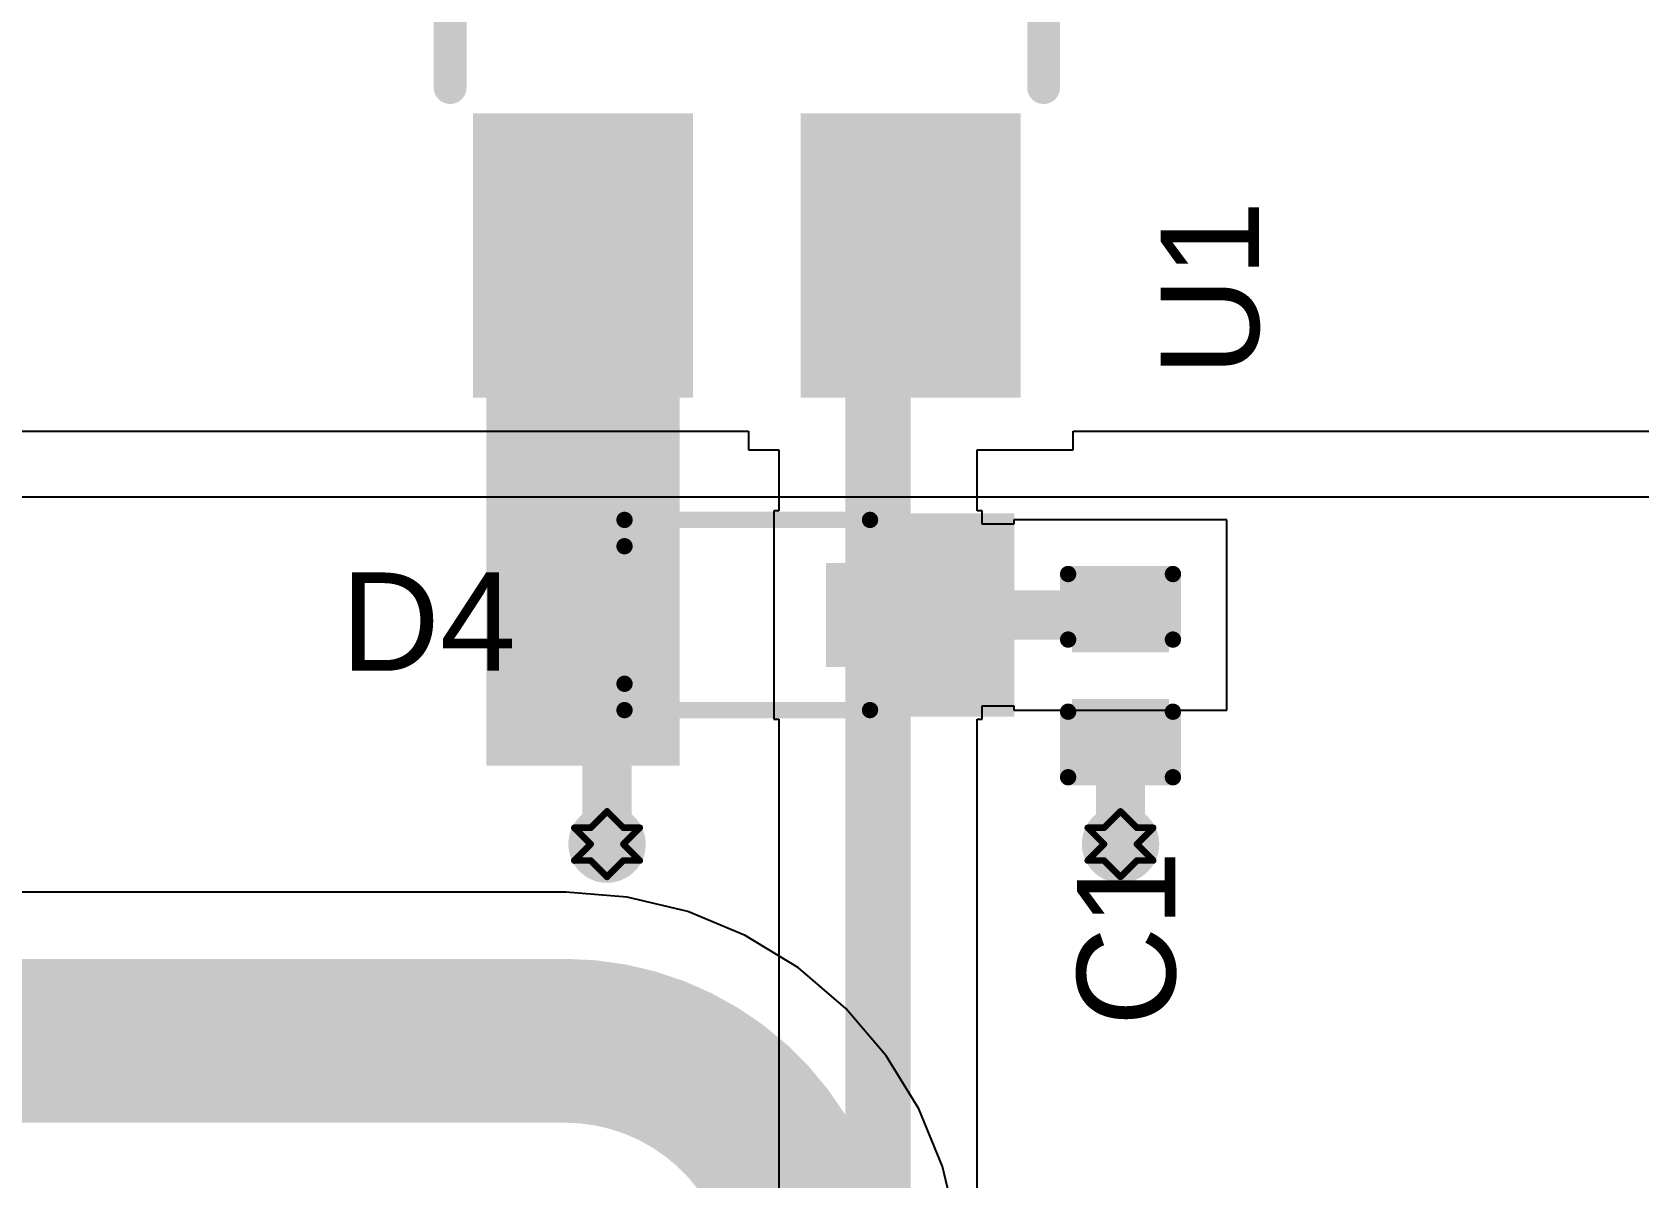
# Model space of a CAD drawing. Header units: inches. Extents: x -4 to 182, y -4 to 85.
# Drawn here: x 33.43 to 45.88, y 8.51 to 17.39 of the extents above; entities that cross this region are included whole.
import ezdxf

# ---------------------------------------------------------------- set-up
doc = ezdxf.new("R2010")
doc.units = ezdxf.units.IN
for name, color, linetype in [('Bottom Layer', 5, 'Continuous'), ('Drill Drawing', 1, 'Continuous'), ('Top Layer', 1, 'Continuous'), ('Top Overlay', 2, 'Continuous'), ('Top Paste', 8, 'Continuous'), ('Top Solder', 216, 'Continuous'), ('Via Holes', 16, 'Continuous')]:
    doc.layers.add(name, color=color, linetype=linetype)
doc.styles.add('Arial', font='', dxfattribs={"height": 0.2})
doc.styles.get('Arial').set_extended_font_data('Arial')

# ---------------------------------------------------------------- blocks, each defined once
blk = doc.blocks.new('SFH6156_2_1')
at = {"layer": 'Top Layer'}
for points in [[(-5.55, 2.02), (-3.55, 2.02), (-3.55, 0.52), (-5.55, 0.52)], [(3.55, 2.02), (5.55, 2.02), (5.55, 0.52), (3.55, 0.52)], [(-5.55, -0.52), (-3.55, -0.52), (-3.55, -2.02), (-5.55, -2.02)], [(3.55, -0.52), (5.55, -0.52), (5.55, -2.02), (3.55, -2.02)]]:
    blk.add_hatch(color=1, dxfattribs=at).paths.add_polyline_path(points)
at = {"layer": 'Top Paste'}
for points in [[(-5.55, 2.02), (-3.55, 2.02), (-3.55, 0.52), (-5.55, 0.52)], [(3.55, 2.02), (5.55, 2.02), (5.55, 0.52), (3.55, 0.52)], [(-5.55, -0.52), (-3.55, -0.52), (-3.55, -2.02), (-5.55, -2.02)], [(3.55, -0.52), (5.55, -0.52), (5.55, -2.02), (3.55, -2.02)]]:
    blk.add_hatch(color=8, dxfattribs=at).paths.add_polyline_path(points)
at = {"layer": 'Top Solder'}
for points in [[(-5.652, 2.122), (-3.448, 2.122), (-3.448, 0.418), (-5.652, 0.418)], [(3.448, 2.122), (5.652, 2.122), (5.652, 0.418), (3.448, 0.418)], [(-5.652, -0.418), (-3.448, -0.418), (-3.448, -2.122), (-5.652, -2.122)], [(3.448, -0.418), (5.652, -0.418), (5.652, -2.122), (3.448, -2.122)]]:
    blk.add_hatch(color=216, dxfattribs=at).paths.add_polyline_path(points)
at = {"layer": 'Top Overlay'}
for points in [[(3.25, 2.3, 0.254, 0.254, 0), (-3.25, 2.3, 0.254, 0.254, 0)], [(-5.956, 1.152, 0.254, 0.254, 0), (-5.956, 1.406, 0.254, 0.254, 0)], [(-5.829, 1.279, 0.254, 0.254, 0), (-5.956, 1.406, 0.254, 0.254, 0)], [(-5.956, 1.152, 0.254, 0.254, 0), (-5.829, 1.279, 0.254, 0.254, 0)], [(3.25, -2.3, 0.254, 0.254, 0), (-3.25, -2.3, 0.254, 0.254, 0)]]:
    blk.add_lwpolyline(points, format="xyseb", dxfattribs=at)
for points in [[(-3.314, 2.3, 0.127, 0.127, 1), (-3.187, 2.3, 0.127, 0.127, 1)], [(3.186, 2.3, 0.127, 0.127, 1), (3.313, 2.3, 0.127, 0.127, 1)], [(-6.02, 1.406, 0.127, 0.127, 1), (-5.893, 1.406, 0.127, 0.127, 1)], [(-6.02, 1.406, 0.127, 0.127, 1), (-5.893, 1.406, 0.127, 0.127, 1)], [(-5.893, 1.279, 0.127, 0.127, 1), (-5.766, 1.279, 0.127, 0.127, 1)], [(-5.893, 1.279, 0.127, 0.127, 1), (-5.766, 1.279, 0.127, 0.127, 1)], [(-6.02, 1.152, 0.127, 0.127, 1), (-5.893, 1.152, 0.127, 0.127, 1)], [(-6.02, 1.152, 0.127, 0.127, 1), (-5.893, 1.152, 0.127, 0.127, 1)], [(-3.314, -2.3, 0.127, 0.127, 1), (-3.187, -2.3, 0.127, 0.127, 1)], [(3.186, -2.3, 0.127, 0.127, 1), (3.313, -2.3, 0.127, 0.127, 1)]]:
    blk.add_lwpolyline(points, format="xyseb", close=True, dxfattribs=at)
blk = doc.blocks.new('SOD323F_19')
at = {"layer": 'Top Layer'}
for points in [[(-1.35, 0.3), (-0.75, 0.3), (-0.75, -0.3), (-1.35, -0.3)], [(0.75, 0.3), (1.35, 0.3), (1.35, -0.3), (0.75, -0.3)]]:
    blk.add_hatch(color=1, dxfattribs=at).paths.add_polyline_path(points)
at = {"layer": 'Top Overlay'}
for points in [[(0.988, 0.381), (2.108, 0.381), (2.108, 0.787), (0.988, 0.787)], [(1.422, -0.406), (2.108, -0.406), (2.108, 0.457), (1.422, 0.457)], [(0.988, -0.787), (2.108, -0.787), (2.108, -0.381), (0.988, -0.381)]]:
    blk.add_hatch(color=2, dxfattribs=at).paths.add_polyline_path(points)
at = {"layer": 'Top Paste'}
for points in [[(-1.35, 0.3), (-0.75, 0.3), (-0.75, -0.3), (-1.35, -0.3)], [(0.75, 0.3), (1.35, 0.3), (1.35, -0.3), (0.75, -0.3)]]:
    blk.add_hatch(color=8, dxfattribs=at).paths.add_polyline_path(points)
at = {"layer": 'Top Solder'}
for points in [[(-1.452, 0.402), (-0.648, 0.402), (-0.648, -0.402), (-1.452, -0.402)], [(0.648, 0.402), (1.452, 0.402), (1.452, -0.402), (0.648, -0.402)]]:
    blk.add_hatch(color=216, dxfattribs=at).paths.add_polyline_path(points)
at = {"layer": 'Top Overlay'}
for points in [[(-0.914, 0.737, 0.127, 0.127, 0), (0.988, 0.737, 0.127, 0.127, 0)], [(-0.914, 0.533, 0.127, 0.127, 0), (-0.914, 0.737, 0.127, 0.127, 0)], [(-0.914, -0.737, 0.127, 0.127, 0), (-0.914, -0.533, 0.127, 0.127, 0)], [(-0.914, -0.737, 0.127, 0.127, 0), (0.988, -0.737, 0.127, 0.127, 0)]]:
    blk.add_lwpolyline(points, format="xyseb", dxfattribs=at)
for points in [[(-0.946, 0.737, 0.0635, 0.0635, 1), (-0.883, 0.737, 0.0635, 0.0635, 1)], [(-0.946, 0.737, 0.0635, 0.0635, 1), (-0.883, 0.737, 0.0635, 0.0635, 1)], [(0.957, 0.737, 0.0635, 0.0635, 1), (1.02, 0.737, 0.0635, 0.0635, 1)], [(-0.946, 0.533, 0.0635, 0.0635, 1), (-0.883, 0.533, 0.0635, 0.0635, 1)], [(-0.946, -0.533, 0.0635, 0.0635, 1), (-0.883, -0.533, 0.0635, 0.0635, 1)], [(-0.946, -0.737, 0.0635, 0.0635, 1), (-0.883, -0.737, 0.0635, 0.0635, 1)], [(-0.946, -0.737, 0.0635, 0.0635, 1), (-0.883, -0.737, 0.0635, 0.0635, 1)], [(0.957, -0.737, 0.0635, 0.0635, 1), (1.02, -0.737, 0.0635, 0.0635, 1)]]:
    blk.add_lwpolyline(points, format="xyseb", close=True, dxfattribs=at)
blk = doc.blocks.new('C___0402_23')
at = {"layer": 'Top Layer'}
for points in [[(-0.699, -0.318), (-0.699, 0.318), (-0.241, 0.318), (-0.241, -0.318)], [(0.241, -0.318), (0.241, 0.318), (0.699, 0.318), (0.699, -0.318)]]:
    blk.add_hatch(color=1, dxfattribs=at).paths.add_polyline_path(points)
at = {"layer": 'Top Paste'}
for points in [[(-0.699, -0.318), (-0.699, 0.318), (-0.241, 0.318), (-0.241, -0.318)], [(0.241, -0.318), (0.241, 0.318), (0.699, 0.318), (0.699, -0.318)]]:
    blk.add_hatch(color=8, dxfattribs=at).paths.add_polyline_path(points)
at = {"layer": 'Top Solder'}
for points in [[(-0.759, -0.377), (-0.759, 0.377), (-0.181, 0.377), (-0.181, -0.377)], [(0.181, -0.377), (0.181, 0.377), (0.758, 0.377), (0.758, -0.377)]]:
    blk.add_hatch(color=216, dxfattribs=at).paths.add_polyline_path(points)
at = {"layer": 'Top Overlay'}
for points in [[(-0.787, 0.406, 0.127, 0.127, 0), (-0.787, -0.406, 0.127, 0.127, 0)], [(-0.279, 0.406, 0.127, 0.127, 0), (-0.787, 0.406, 0.127, 0.127, 0)], [(0.279, 0.406, 0.127, 0.127, 0), (0.787, 0.406, 0.127, 0.127, 0)], [(0.787, 0.406, 0.127, 0.127, 0), (0.787, -0.406, 0.127, 0.127, 0)], [(-0.787, -0.406, 0.127, 0.127, 0), (-0.279, -0.406, 0.127, 0.127, 0)], [(0.279, -0.406, 0.127, 0.127, 0), (0.787, -0.406, 0.127, 0.127, 0)]]:
    blk.add_lwpolyline(points, format="xyseb", dxfattribs=at)
for points in [[(-0.819, 0.406, 0.0635, 0.0635, 1), (-0.756, 0.406, 0.0635, 0.0635, 1)], [(-0.819, 0.406, 0.0635, 0.0635, 1), (-0.756, 0.406, 0.0635, 0.0635, 1)], [(-0.311, 0.406, 0.0635, 0.0635, 1), (-0.248, 0.406, 0.0635, 0.0635, 1)], [(0.248, 0.406, 0.0635, 0.0635, 1), (0.311, 0.406, 0.0635, 0.0635, 1)], [(0.756, 0.406, 0.0635, 0.0635, 1), (0.819, 0.406, 0.0635, 0.0635, 1)], [(0.756, 0.406, 0.0635, 0.0635, 1), (0.819, 0.406, 0.0635, 0.0635, 1)], [(-0.819, -0.406, 0.0635, 0.0635, 1), (-0.756, -0.406, 0.0635, 0.0635, 1)], [(-0.819, -0.406, 0.0635, 0.0635, 1), (-0.756, -0.406, 0.0635, 0.0635, 1)], [(-0.311, -0.406, 0.0635, 0.0635, 1), (-0.248, -0.406, 0.0635, 0.0635, 1)], [(0.248, -0.406, 0.0635, 0.0635, 1), (0.311, -0.406, 0.0635, 0.0635, 1)], [(0.756, -0.406, 0.0635, 0.0635, 1), (0.819, -0.406, 0.0635, 0.0635, 1)], [(0.756, -0.406, 0.0635, 0.0635, 1), (0.819, -0.406, 0.0635, 0.0635, 1)]]:
    blk.add_lwpolyline(points, format="xyseb", close=True, dxfattribs=at)

msp = doc.modelspace()

# ---------------------------------------------------------------- hatches: boundary and pattern name
at = {"layer": 'Bottom Layer'}
h = msp.add_hatch(color=5, dxfattribs=at)
edge = h.paths.add_edge_path()
edge.add_arc((37.886, 11.1), 0.3, 0, 360)
h = msp.add_hatch(color=5, dxfattribs=at)
edge = h.paths.add_edge_path()
edge.add_arc((41.866, 11.1), 0.3, 0, 360)
at = {"layer": 'Top Layer'}
msp.add_hatch(color=1, dxfattribs=at).paths.add_polyline_path([(36.95, 11.708), (38.45, 11.708), (38.45, 16.663), (36.95, 16.663)])
h = msp.add_hatch(color=1, dxfattribs=at)
edge = h.paths.add_edge_path()
edge.add_arc((37.886, 11.1), 0.3, 0, 360)
h = msp.add_hatch(color=1, dxfattribs=at)
edge = h.paths.add_edge_path()
edge.add_arc((41.866, 11.1), 0.3, 0, 360)
at = {"layer": 'Via Holes'}
h = msp.add_hatch(color=7, dxfattribs=at)
edge = h.paths.add_edge_path()
edge.add_arc((37.886, 11.1), 0.15, 0, 360)
h = msp.add_hatch(color=7, dxfattribs=at)
edge = h.paths.add_edge_path()
edge.add_arc((41.866, 11.1), 0.15, 0, 360)

# ---------------------------------------------------------------- linework, layer by layer
at = {"layer": 'Bottom Layer'}
for p, q in [((-2.006, 13.792), (51.228, 13.792)), ((37.56, 10.729), (29.981, 10.729)), ((37.567, 10.728), (37.56, 10.729)), ((38.041, 10.69), (37.567, 10.728)), ((38.511, 10.578), (38.041, 10.69)), ((38.957, 10.393), (38.511, 10.578)), ((39.369, 10.141), (38.957, 10.393)), ((39.736, 9.827), (39.369, 10.141)), ((40.049, 9.46), (39.736, 9.827)), ((40.302, 9.048), (40.049, 9.46)), ((40.486, 8.602), (40.302, 9.048)), ((40.599, 8.133), (40.486, 8.602))]:
    msp.add_line(p, q, dxfattribs=at)
for points in [[(29.981, 9.576, 1.27, 1.27, 0), (37.56, 9.576, 1.27, 1.27, 0)], [(37.56, 9.576, 1.27, 1.27, -0.414214), (39.484, 7.651, 1.27, 1.27, 0)]]:
    msp.add_lwpolyline(points, format="xyseb", dxfattribs=at)
msp.add_lwpolyline([(37.242, 9.576, 0.635, 0.635, 1), (37.877, 9.576, 0.635, 0.635, 1)], format="xyseb", close=True, dxfattribs=at)
msp.add_lwpolyline([(37.242, 9.576, 0.635, 0.635, 1), (37.877, 9.576, 0.635, 0.635, 1)], format="xyseb", close=True, dxfattribs=at)
at = {"layer": 'Drill Drawing'}
for points in [[(37.759, 11.227, 0.0508, 0.0508, 0), (37.886, 11.354, 0.0508, 0.0508, 0)], [(37.886, 11.354, 0.0508, 0.0508, 0), (38.013, 11.227, 0.0508, 0.0508, 0)], [(41.739, 11.227, 0.0508, 0.0508, 0), (41.866, 11.354, 0.0508, 0.0508, 0)], [(41.866, 11.354, 0.0508, 0.0508, 0), (41.993, 11.227, 0.0508, 0.0508, 0)], [(37.632, 11.227, 0.0508, 0.0508, 0), (37.759, 11.1, 0.0508, 0.0508, 0)], [(37.632, 11.227, 0.0508, 0.0508, 0), (37.759, 11.227, 0.0508, 0.0508, 0)], [(38.013, 11.227, 0.0508, 0.0508, 0), (38.14, 11.227, 0.0508, 0.0508, 0)], [(38.013, 11.1, 0.0508, 0.0508, 0), (38.14, 11.227, 0.0508, 0.0508, 0)], [(41.612, 11.227, 0.0508, 0.0508, 0), (41.739, 11.1, 0.0508, 0.0508, 0)], [(41.612, 11.227, 0.0508, 0.0508, 0), (41.739, 11.227, 0.0508, 0.0508, 0)], [(41.993, 11.227, 0.0508, 0.0508, 0), (42.12, 11.227, 0.0508, 0.0508, 0)], [(41.993, 11.1, 0.0508, 0.0508, 0), (42.12, 11.227, 0.0508, 0.0508, 0)], [(37.632, 10.973, 0.0508, 0.0508, 0), (37.759, 11.1, 0.0508, 0.0508, 0)], [(38.013, 11.1, 0.0508, 0.0508, 0), (38.14, 10.973, 0.0508, 0.0508, 0)], [(41.612, 10.973, 0.0508, 0.0508, 0), (41.739, 11.1, 0.0508, 0.0508, 0)], [(41.993, 11.1, 0.0508, 0.0508, 0), (42.12, 10.973, 0.0508, 0.0508, 0)], [(37.632, 10.973, 0.0508, 0.0508, 0), (37.759, 10.973, 0.0508, 0.0508, 0)], [(37.759, 10.973, 0.0508, 0.0508, 0), (37.886, 10.846, 0.0508, 0.0508, 0)], [(37.886, 10.846, 0.0508, 0.0508, 0), (38.013, 10.973, 0.0508, 0.0508, 0)], [(38.013, 10.973, 0.0508, 0.0508, 0), (38.14, 10.973, 0.0508, 0.0508, 0)], [(41.612, 10.973, 0.0508, 0.0508, 0), (41.739, 10.973, 0.0508, 0.0508, 0)], [(41.739, 10.973, 0.0508, 0.0508, 0), (41.866, 10.846, 0.0508, 0.0508, 0)], [(41.866, 10.846, 0.0508, 0.0508, 0), (41.993, 10.973, 0.0508, 0.0508, 0)], [(41.993, 10.973, 0.0508, 0.0508, 0), (42.12, 10.973, 0.0508, 0.0508, 0)]]:
    msp.add_lwpolyline(points, format="xyseb", dxfattribs=at)
for points in [[(37.873, 11.354, 0.0254, 0.0254, 1), (37.899, 11.354, 0.0254, 0.0254, 1)], [(37.873, 11.354, 0.0254, 0.0254, 1), (37.899, 11.354, 0.0254, 0.0254, 1)], [(41.853, 11.354, 0.0254, 0.0254, 1), (41.878, 11.354, 0.0254, 0.0254, 1)], [(41.853, 11.354, 0.0254, 0.0254, 1), (41.878, 11.354, 0.0254, 0.0254, 1)], [(37.619, 11.227, 0.0254, 0.0254, 1), (37.645, 11.227, 0.0254, 0.0254, 1)], [(37.619, 11.227, 0.0254, 0.0254, 1), (37.645, 11.227, 0.0254, 0.0254, 1)], [(37.746, 11.227, 0.0254, 0.0254, 1), (37.772, 11.227, 0.0254, 0.0254, 1)], [(37.746, 11.227, 0.0254, 0.0254, 1), (37.772, 11.227, 0.0254, 0.0254, 1)], [(38, 11.227, 0.0254, 0.0254, 1), (38.026, 11.227, 0.0254, 0.0254, 1)], [(38, 11.227, 0.0254, 0.0254, 1), (38.026, 11.227, 0.0254, 0.0254, 1)], [(38.127, 11.227, 0.0254, 0.0254, 1), (38.153, 11.227, 0.0254, 0.0254, 1)], [(38.127, 11.227, 0.0254, 0.0254, 1), (38.153, 11.227, 0.0254, 0.0254, 1)], [(41.599, 11.227, 0.0254, 0.0254, 1), (41.624, 11.227, 0.0254, 0.0254, 1)], [(41.599, 11.227, 0.0254, 0.0254, 1), (41.624, 11.227, 0.0254, 0.0254, 1)], [(41.726, 11.227, 0.0254, 0.0254, 1), (41.751, 11.227, 0.0254, 0.0254, 1)], [(41.726, 11.227, 0.0254, 0.0254, 1), (41.751, 11.227, 0.0254, 0.0254, 1)], [(41.98, 11.227, 0.0254, 0.0254, 1), (42.005, 11.227, 0.0254, 0.0254, 1)], [(41.98, 11.227, 0.0254, 0.0254, 1), (42.005, 11.227, 0.0254, 0.0254, 1)], [(42.107, 11.227, 0.0254, 0.0254, 1), (42.132, 11.227, 0.0254, 0.0254, 1)], [(42.107, 11.227, 0.0254, 0.0254, 1), (42.132, 11.227, 0.0254, 0.0254, 1)], [(37.746, 11.1, 0.0254, 0.0254, 1), (37.772, 11.1, 0.0254, 0.0254, 1)], [(37.746, 11.1, 0.0254, 0.0254, 1), (37.772, 11.1, 0.0254, 0.0254, 1)], [(38, 11.1, 0.0254, 0.0254, 1), (38.026, 11.1, 0.0254, 0.0254, 1)], [(38, 11.1, 0.0254, 0.0254, 1), (38.026, 11.1, 0.0254, 0.0254, 1)], [(41.726, 11.1, 0.0254, 0.0254, 1), (41.751, 11.1, 0.0254, 0.0254, 1)], [(41.726, 11.1, 0.0254, 0.0254, 1), (41.751, 11.1, 0.0254, 0.0254, 1)], [(41.98, 11.1, 0.0254, 0.0254, 1), (42.005, 11.1, 0.0254, 0.0254, 1)], [(41.98, 11.1, 0.0254, 0.0254, 1), (42.005, 11.1, 0.0254, 0.0254, 1)], [(37.619, 10.973, 0.0254, 0.0254, 1), (37.645, 10.973, 0.0254, 0.0254, 1)], [(37.619, 10.973, 0.0254, 0.0254, 1), (37.645, 10.973, 0.0254, 0.0254, 1)], [(37.746, 10.973, 0.0254, 0.0254, 1), (37.772, 10.973, 0.0254, 0.0254, 1)], [(37.746, 10.973, 0.0254, 0.0254, 1), (37.772, 10.973, 0.0254, 0.0254, 1)], [(38, 10.973, 0.0254, 0.0254, 1), (38.026, 10.973, 0.0254, 0.0254, 1)], [(38, 10.973, 0.0254, 0.0254, 1), (38.026, 10.973, 0.0254, 0.0254, 1)], [(38.127, 10.973, 0.0254, 0.0254, 1), (38.153, 10.973, 0.0254, 0.0254, 1)], [(38.127, 10.973, 0.0254, 0.0254, 1), (38.153, 10.973, 0.0254, 0.0254, 1)], [(41.599, 10.973, 0.0254, 0.0254, 1), (41.624, 10.973, 0.0254, 0.0254, 1)], [(41.599, 10.973, 0.0254, 0.0254, 1), (41.624, 10.973, 0.0254, 0.0254, 1)], [(41.726, 10.973, 0.0254, 0.0254, 1), (41.751, 10.973, 0.0254, 0.0254, 1)], [(41.726, 10.973, 0.0254, 0.0254, 1), (41.751, 10.973, 0.0254, 0.0254, 1)], [(41.98, 10.973, 0.0254, 0.0254, 1), (42.005, 10.973, 0.0254, 0.0254, 1)], [(41.98, 10.973, 0.0254, 0.0254, 1), (42.005, 10.973, 0.0254, 0.0254, 1)], [(42.107, 10.973, 0.0254, 0.0254, 1), (42.132, 10.973, 0.0254, 0.0254, 1)], [(42.107, 10.973, 0.0254, 0.0254, 1), (42.132, 10.973, 0.0254, 0.0254, 1)], [(37.873, 10.846, 0.0254, 0.0254, 1), (37.899, 10.846, 0.0254, 0.0254, 1)], [(37.873, 10.846, 0.0254, 0.0254, 1), (37.899, 10.846, 0.0254, 0.0254, 1)], [(41.853, 10.846, 0.0254, 0.0254, 1), (41.878, 10.846, 0.0254, 0.0254, 1)], [(41.853, 10.846, 0.0254, 0.0254, 1), (41.878, 10.846, 0.0254, 0.0254, 1)]]:
    msp.add_lwpolyline(points, format="xyseb", close=True, dxfattribs=at)
at = {"layer": 'Top Layer'}
for p, q in [((-1.829, 14.3), (38.982, 14.3)), ((38.982, 14.3), (38.982, 14.155)), ((41.498, 14.155), (41.498, 14.3)), ((41.498, 14.3), (51.435, 14.3)), ((38.982, 14.155), (39.217, 14.155)), ((39.217, 14.155), (39.217, 13.684)), ((40.755, 13.684), (40.755, 14.155)), ((40.755, 14.155), (41.498, 14.155)), ((39.217, 13.684), (39.178, 13.684)), ((39.178, 13.684), (39.178, 12.068)), ((40.794, 13.684), (40.755, 13.684)), ((40.794, 13.58), (40.794, 13.684)), ((41.04, 13.58), (40.794, 13.58)), ((42.691, 13.613), (41.04, 13.613)), ((41.04, 13.613), (41.04, 13.58)), ((42.691, 12.139), (42.691, 13.613)), ((40.794, 12.068), (40.794, 12.171)), ((40.794, 12.171), (41.04, 12.171)), ((41.04, 12.171), (41.04, 12.139)), ((41.04, 12.139), (42.691, 12.139)), ((39.178, 12.068), (39.217, 12.068)), ((39.217, 12.068), (39.217, 5.542)), ((40.755, 5.504), (40.755, 12.068)), ((40.755, 12.068), (40.794, 12.068))]:
    msp.add_line(p, q, dxfattribs=at)
for points in [[(37.7, 13.209, 0.762, 0.762, 0), (37.7, 15.663, 0.762, 0.762, 0)], [(39.986, 15.409, 0.508, 0.508, -0.414214), (40.24, 15.663, 0.508, 0.508, 0)], [(39.986, 12.876, 0.508, 0.508, 0), (39.986, 15.409, 0.508, 0.508, 0)], [(37.7, 13.209, 0.381, 0.381, 0), (37.776, 13.132, 0.381, 0.381, 0)], [(37.776, 12.985, 0.381, 0.381, 0), (37.776, 13.132, 0.381, 0.381, 0)], [(37.776, 12.985, 0.381, 0.381, 0), (37.886, 12.876, 0.381, 0.381, 0)], [(39.986, 5.504, 0.508, 0.508, 0), (39.986, 12.876, 0.508, 0.508, 0)], [(37.886, 11.1, 0.381, 0.381, 0), (37.886, 12.876, 0.381, 0.381, 0)], [(39.986, 12.876, 0.381, 0.381, 0), (41.866, 12.876, 0.381, 0.381, 0)], [(41.866, 11.1, 0.381, 0.381, 0), (41.866, 11.936, 0.381, 0.381, 0)]]:
    msp.add_lwpolyline(points, format="xyseb", dxfattribs=at)
for points in [[(37.509, 15.663, 0.381, 0.381, 1), (37.89, 15.663, 0.381, 0.381, 1)], [(40.113, 15.663, 0.254, 0.254, 1), (40.367, 15.663, 0.254, 0.254, 1)], [(39.859, 15.409, 0.254, 0.254, 1), (40.113, 15.409, 0.254, 0.254, 1)], [(39.859, 15.409, 0.254, 0.254, 1), (40.113, 15.409, 0.254, 0.254, 1)], [(37.509, 13.209, 0.381, 0.381, 1), (37.89, 13.209, 0.381, 0.381, 1)], [(37.605, 13.209, 0.191, 0.191, 1), (37.795, 13.209, 0.191, 0.191, 1)], [(37.681, 13.132, 0.191, 0.191, 1), (37.872, 13.132, 0.191, 0.191, 1)], [(37.681, 13.132, 0.191, 0.191, 1), (37.872, 13.132, 0.191, 0.191, 1)], [(37.681, 12.985, 0.191, 0.191, 1), (37.872, 12.985, 0.191, 0.191, 1)], [(37.681, 12.985, 0.191, 0.191, 1), (37.872, 12.985, 0.191, 0.191, 1)], [(39.859, 12.876, 0.254, 0.254, 1), (40.113, 12.876, 0.254, 0.254, 1)], [(39.859, 12.876, 0.254, 0.254, 1), (40.113, 12.876, 0.254, 0.254, 1)], [(37.791, 12.876, 0.191, 0.191, 1), (37.981, 12.876, 0.191, 0.191, 1)], [(37.791, 12.876, 0.191, 0.191, 1), (37.981, 12.876, 0.191, 0.191, 1)], [(39.891, 12.876, 0.191, 0.191, 1), (40.081, 12.876, 0.191, 0.191, 1)], [(41.77, 12.876, 0.191, 0.191, 1), (41.961, 12.876, 0.191, 0.191, 1)], [(41.77, 11.936, 0.191, 0.191, 1), (41.961, 11.936, 0.191, 0.191, 1)], [(37.791, 11.1, 0.191, 0.191, 1), (37.981, 11.1, 0.191, 0.191, 1)], [(41.77, 11.1, 0.191, 0.191, 1), (41.961, 11.1, 0.191, 0.191, 1)]]:
    msp.add_lwpolyline(points, format="xyseb", close=True, dxfattribs=at)

# ---------------------------------------------------------------- block references
for name, p, rotation in [('SFH6156_2_1', (38.97, 20.213), 270), ('C___0402_23', (41.866, 12.406), 90)]:
    msp.add_blockref(name, p, dxfattribs=dict(rotation=rotation))
msp.add_blockref('SOD323F_19', (38.936, 12.876))

# ---------------------------------------------------------------- texts
at = {"layer": 'Top Overlay', "style": 'Arial'}
for s, p in [('U1', (42.939, 14.727)), ('C1', (42.291, 9.689))]:
    msp.add_text(s, height=0.762, rotation=90, dxfattribs=at).set_placement(p)
msp.add_text('D4', height=0.762, dxfattribs=at).set_placement((35.821, 12.444))

doc.saveas('drawing.dxf')
